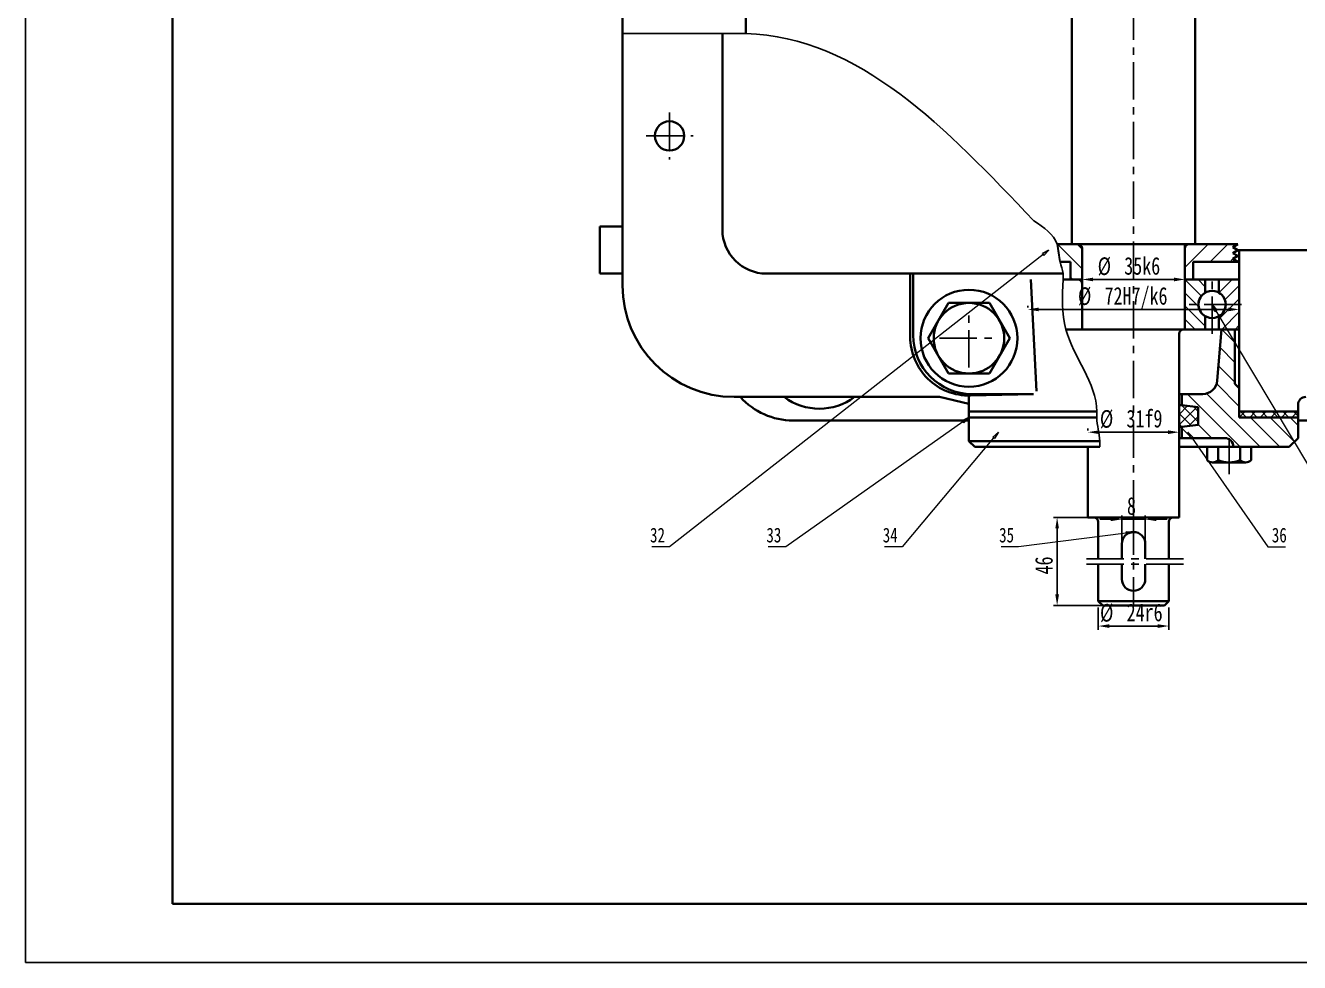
# Paper-space layout 'SW_Model_1' of a CAD drawing. Header units: millimetres. Extents: x -15 to 826, y 0 to 594.
# Drawn here: x -15 to 201.8, y 0 to 159.5 of the extents above; entities that cross this region are included whole.
import ezdxf

# ---------------------------------------------------------------- set-up
doc = ezdxf.new("R2010")
doc.units = ezdxf.units.MM
doc.linetypes.add('CENTER', pattern=[10.16, 6.35, -1.27, 1.27, -1.27])
for name, color, linetype in [('中心线', 1, 'CENTER'), ('剖面线', 5, 'Continuous'), ('尺寸', 179, 'Continuous'), ('文字', 179, 'Continuous'), ('标注', 179, 'Continuous'), ('细实线', 179, 'Continuous')]:
    doc.layers.add(name, color=color, linetype=linetype)
doc.layers.add('粗实线', color=179, linetype='Continuous', lineweight=35)
doc.styles.add('SLDTEXTSTYLE6', font='TXT', dxfattribs={"width": 0.75})
doc.dimstyles.new('SLDDIMSTYLE0', dxfattribs={"dimtxt": 3, "dimasz": 4.08, "dimexe": 0, "dimexo": 0.0625, "dimgap": 0.75, "dimtad": 2, "dimdec": 0, "dimlfac": 2, "dimrnd": 1e-09, "dimzin": 12, "dimdsep": 46, "dimtxsty": 'SLDTEXTSTYLE6', "dimblk1": 'NONE', "dimblk2": 'NONE', "dimsah": 1, "dimcen": 0.09, "dimadec": 0, "dimazin": 3, "dimtfac": 1, "dimtdec": 3, "dimtofl": 0, "dimtmove": 0, "dimatfit": 3, "dimldrblk": 'NONE', "dimfxl": 0, "dimfrac": 2, "dimtolj": 1, "dimtzin": 12, "dimarcsym": 0})

# ---------------------------------------------------------------- blocks, each defined once
blk = doc.blocks.new('_D_14')
at = {"layer": '尺寸'}
for p, q in [((167.57, 60.46), (167.57, 56.65)), ((179.57, 60.46), (179.57, 56.65)), ((177.7, 57.28), (169.45, 57.28))]:
    blk.add_line(p, q, dxfattribs=at)
for points in [[(169.45, 57.59), (169.45, 56.96), (167.57, 57.28)], [(177.7, 57.59), (177.7, 56.96), (179.57, 57.28)]]:
    blk.add_solid(points, dxfattribs=at)
at = {"layer": '尺寸', "char_height": 3, "attachment_point": 1, "style": 'SLDTEXTSTYLE6'}
for s, insert in [('%%c', (167.87, 61.04)), ('24r6', (172.4, 61.09))]:
    blk.add_mtext(s, dxfattribs=dict(at, insert=insert))
blk = doc.blocks.new('_None')
blk = doc.blocks.new('_D_15')
at = {"layer": '尺寸'}
for p, q in [((173.26, 75.78), (159.95, 75.78)), ((160.57, 73.9), (160.57, 62.65)), ((173.26, 60.78), (159.95, 60.78))]:
    blk.add_line(p, q, dxfattribs=at)
for points in [[(160.26, 73.9), (160.88, 73.9), (160.57, 75.78)], [(160.26, 62.65), (160.88, 62.65), (160.57, 60.78)]]:
    blk.add_solid(points, dxfattribs=at)
at = {"layer": '尺寸', "insert": (156.81, 66.06), "char_height": 3, "attachment_point": 1, "rotation": 90, "style": 'SLDTEXTSTYLE6'}
blk.add_mtext('46', dxfattribs=at)
blk = doc.blocks.new('_D_16')
at = {"layer": '尺寸'}
for p, q in [((171.57, 71.09), (171.57, 76.08)), ((175.57, 71.09), (175.57, 76.08)), ((169.7, 75.45), (167.82, 75.45)), ((175.57, 75.45), (171.57, 75.45)), ((177.45, 75.45), (179.32, 75.45))]:
    blk.add_line(p, q, dxfattribs=at)
for points in [[(169.7, 75.77), (169.7, 75.14), (171.57, 75.45)], [(177.45, 75.77), (177.45, 75.14), (175.57, 75.45)]]:
    blk.add_solid(points, dxfattribs=at)
at = {"layer": '尺寸', "insert": (172.46, 79.22), "char_height": 3, "attachment_point": 1, "style": 'SLDTEXTSTYLE6'}
blk.add_mtext('8', dxfattribs=at)
blk = doc.blocks.new('_D_20')
at = {"layer": '尺寸'}
for p, q in [((155.57, 111.49), (155.57, 111.8)), ((157.45, 111.18), (189.7, 111.18)), ((191.57, 111.49), (191.57, 111.8))]:
    blk.add_line(p, q, dxfattribs=at)
for points in [[(157.45, 111.49), (157.45, 110.86), (155.57, 111.18)], [(189.7, 111.49), (189.7, 110.86), (191.57, 111.18)]]:
    blk.add_solid(points, dxfattribs=at)
at = {"layer": '尺寸', "char_height": 3, "attachment_point": 1, "style": 'SLDTEXTSTYLE6'}
for s, insert in [('%%c', (164.12, 114.94)), ('72H7/k6', (168.64, 114.99))]:
    blk.add_mtext(s, dxfattribs=dict(at, insert=insert))
blk = doc.blocks.new('_D_21')
at = {"layer": '尺寸'}
for p, q in [((164.82, 116.59), (164.82, 116.9)), ((166.7, 116.28), (180.45, 116.28)), ((182.32, 116.59), (182.32, 116.9))]:
    blk.add_line(p, q, dxfattribs=at)
for points in [[(166.7, 116.59), (166.7, 115.96), (164.82, 116.28)], [(180.45, 116.59), (180.45, 115.96), (182.32, 116.28)]]:
    blk.add_solid(points, dxfattribs=at)
at = {"layer": '尺寸', "char_height": 3, "attachment_point": 1, "style": 'SLDTEXTSTYLE6'}
for s, insert in [('%%c', (167.47, 120.04)), ('35k6', (171.99, 120.09))]:
    blk.add_mtext(s, dxfattribs=dict(at, insert=insert))
blk = doc.blocks.new('_D_32')
at = {"layer": '尺寸'}
for p, q in [((165.82, 90.59), (165.82, 90.9)), ((167.7, 90.28), (179.45, 90.28)), ((181.32, 90.59), (181.32, 90.9))]:
    blk.add_line(p, q, dxfattribs=at)
for points in [[(167.7, 90.59), (167.7, 89.96), (165.82, 90.28)], [(179.45, 90.59), (179.45, 89.96), (181.32, 90.28)]]:
    blk.add_solid(points, dxfattribs=at)
at = {"layer": '尺寸', "char_height": 3, "attachment_point": 1, "style": 'SLDTEXTSTYLE6'}
for s, insert in [('%%c', (167.85, 94.04)), ('31f9', (172.37, 94.09))]:
    blk.add_mtext(s, dxfattribs=dict(at, insert=insert))

psp = doc.layouts.new('SW_Model_1')

# ---------------------------------------------------------------- hatches: boundary and pattern name
at = {"layer": '剖面线'}
h = psp.add_hatch(dxfattribs=at)
h.set_pattern_fill('ANSI31', color=256, scale=0.75, angle=90, style=0)
edge = h.paths.add_edge_path(flags=0)
edge.add_arc((164.07058, 121.5255), 0.75, 0, 90)
edge.add_line((164.07058, 122.2755), (160.57058, 122.2755))
edge.add_spline(control_points=[(160.57058, 122.2755), (160.73725, 121.2755), (160.90392, 120.2755), (161.07058, 119.2755)], knot_values=[0, 0, 0, 0, 6.08276253, 6.08276253, 6.08276253, 6.08276253], weights=[1, 1, 1, 1], degree=3, periodic=0)
edge.add_line((161.07058, 119.2755), (162.82058, 119.2755))
edge.add_line((162.82058, 119.2755), (162.82058, 116.2755))
edge.add_line((162.82058, 116.2755), (164.82058, 116.2755))
edge.add_line((164.82058, 116.2755), (164.82058, 121.5255))
h = psp.add_hatch(dxfattribs=at)
h.set_pattern_fill('ANSI31', color=256, scale=0.75, style=0)
h.paths.add_polyline_path([(182.32058, 116.2755), (182.32058, 122.2755), (185.15392, 122.2755), (191.32058, 122.2755), (190.45558, 121.7755), (191.32058, 121.2755), (190.45558, 120.7755), (191.32058, 120.2755), (190.45558, 119.7755), (191.32058, 119.2755), (183.73725, 119.2755), (183.73725, 116.2755)], flags=0)
h = psp.add_hatch(dxfattribs=at)
h.set_pattern_fill('ANSI31', color=256, scale=0.5, angle=90, style=0)
edge = h.paths.add_edge_path(flags=0)
edge.add_line((182.32058, 116.2755), (182.32058, 112.0255))
edge.add_line((182.32058, 112.0255), (182.32058, 107.7755))
edge.add_line((182.32058, 107.7755), (185.78933, 107.7755))
edge.add_line((185.78933, 107.7755), (185.78933, 110.02282))
edge.add_arc((186.94558, 112.0255), 2.3125, 120, 240, ccw=False)
edge.add_line((185.78933, 114.02818), (185.78933, 116.2755))
edge.add_line((185.78933, 116.2755), (182.32058, 116.2755))
h = psp.add_hatch(dxfattribs=at)
h.set_pattern_fill('ANSI31', color=256, scale=0.5, style=0)
edge = h.paths.add_edge_path(flags=0)
edge.add_line((191.57058, 107.7755), (191.57058, 112.0255))
edge.add_line((191.57058, 112.0255), (191.57058, 116.2755))
edge.add_line((191.57058, 116.2755), (188.10183, 116.2755))
edge.add_line((188.10183, 116.2755), (188.10183, 114.02818))
edge.add_arc((186.94558, 112.0255), 2.3125, -60, 60, ccw=False)
edge.add_line((188.10183, 110.02282), (188.10183, 107.7755))
edge.add_line((188.10183, 107.7755), (191.57058, 107.7755))
h = psp.add_hatch(dxfattribs=at)
h.set_pattern_fill('ANSI31', color=256, scale=0.75, angle=90, style=0)
edge = h.paths.add_edge_path(flags=0)
edge.add_arc((185.34039, 99.2755), 2.5, 270, 355.1501561)
edge.add_line((187.83144, 99.06414), (188.57058, 107.7755))
edge.add_line((188.57058, 107.7755), (190.82058, 107.7755))
edge.add_line((190.82058, 107.7755), (190.82058, 98.5255))
edge.add_line((190.82058, 98.5255), (191.57058, 97.7755))
edge.add_line((191.57058, 97.7755), (191.57058, 93.7755))
edge.add_line((191.57058, 93.7755), (191.57058, 92.7755))
edge.add_line((191.57058, 92.7755), (194.32058, 92.7755))
edge.add_line((194.32058, 92.7755), (198.82058, 92.7755))
edge.add_line((198.82058, 92.7755), (201.57058, 92.7755))
edge.add_line((201.57058, 92.7755), (201.57058, 89.2755))
edge.add_line((201.57058, 89.2755), (200.07058, 87.7755))
edge.add_line((200.07058, 87.7755), (198.82058, 87.7755))
edge.add_line((198.82058, 87.7755), (194.32058, 87.7755))
edge.add_line((194.32058, 87.7755), (190.57058, 87.7755))
edge.add_arc((189.07058, 87.7755), 1.5, 0, 90)
edge.add_line((189.07058, 89.2755), (181.82058, 89.2755))
edge.add_line((181.82058, 89.2755), (181.82058, 91.18784))
edge.add_line((181.82058, 91.18784), (184.57058, 91.5255))
edge.add_line((184.57058, 91.5255), (184.57058, 94.5255))
edge.add_line((184.57058, 94.5255), (181.82058, 94.86316))
edge.add_line((181.82058, 94.86316), (181.82058, 96.7755))
edge.add_line((181.82058, 96.7755), (185.34039, 96.7755))
h = psp.add_hatch(dxfattribs=at)
h.set_pattern_fill('ANSI37', color=256, scale=0.4, style=0)
h.paths.add_polyline_path([(181.32058, 94.86316), (181.32058, 93.0255), (181.32058, 91.18784), (181.82058, 91.18784), (184.57058, 91.5255), (184.57058, 94.5255), (181.82058, 94.86316)], flags=0)
h = psp.add_hatch(dxfattribs=at)
h.set_pattern_fill('ANSI37', color=256, scale=0.4, style=0)
h.paths.add_polyline_path([(191.57058, 92.7755), (201.57058, 92.7755), (201.57058, 93.7755), (191.57058, 93.7755)], flags=0)
at = {"layer": '标注'}
h = psp.add_hatch(dxfattribs=at)
h.set_pattern_fill('ANSI31', color=256, scale=0.5, style=0)
h.paths.add_polyline_path([(158.31436, 120.34127), (158.05765, 120.66946), (159.17058, 121.2755)], flags=0)
h = psp.add_hatch(dxfattribs=at)
h.set_pattern_fill('ANSI31', color=256, scale=0.5, style=0)
h.paths.add_polyline_path([(187.76471, 111.05858), (187.40684, 110.84518), (186.94558, 112.0255)], flags=0)
h = psp.add_hatch(dxfattribs=at)
h.set_pattern_fill('ANSI31', color=256, scale=0.5, style=0)
h.paths.add_polyline_path([(145.57058, 92.7755), (144.66962, 91.88434), (144.4293, 92.22471)], flags=0)
h = psp.add_hatch(dxfattribs=at)
h.set_pattern_fill('ANSI31', color=256, scale=0.5, style=0)
h.paths.add_polyline_path([(149.92691, 89.1839), (149.60767, 89.45167), (150.57058, 90.2755)], flags=0)
h = psp.add_hatch(dxfattribs=at)
h.set_pattern_fill('ANSI31', color=256, scale=0.5, style=0)
h.paths.add_polyline_path([(183.70687, 89.36974), (183.36521, 89.13126), (182.82058, 90.2755)], flags=0)
h = psp.add_hatch(dxfattribs=at)
h.set_pattern_fill('ANSI31', color=256, scale=0.5, style=0)
h.paths.add_polyline_path([(172.3571, 72.91032), (172.30426, 73.32362), (173.57058, 73.2755)], flags=0)

# ---------------------------------------------------------------- linework, layer by layer
at = {"layer": '中心线'}
for p, q in [((173.57058, 75.7755), (173.57058, 228.5255)), ((94.60883, 144.713), (94.60883, 136.713)), ((90.60883, 140.713), (98.60883, 140.713)), ((186.94558, 107.0255), (186.94558, 117.0255)), ((145.57058, 101.2755), (145.57058, 111.2755)), ((191.94558, 112.0255), (181.94558, 112.0255)), ((140.57058, 106.2755), (150.57058, 106.2755)), ((189.83404, 83.1255), (189.83404, 89.2755)), ((173.57058, 75.7755), (173.57058, 60.7755)), ((182.07058, 68.74328), (165.07058, 68.74328)), ((182.07058, 67.80772), (165.07058, 67.80772))]:
    psp.add_line(p, q, dxfattribs=at)
at = {"layer": '剖面线'}
for p, q in [((164.07058, 122.2755), (160.57058, 122.2755)), ((164.82058, 116.2755), (164.82058, 121.5255)), ((182.32058, 122.2755), (185.15392, 122.2755)), ((182.32058, 116.2755), (182.32058, 122.2755)), ((185.15392, 122.2755), (191.32058, 122.2755)), ((191.32058, 122.2755), (190.45558, 121.7755)), ((190.45558, 121.7755), (191.32058, 121.2755)), ((161.07058, 119.2755), (162.82058, 119.2755)), ((162.82058, 119.2755), (162.82058, 116.2755)), ((191.32058, 119.2755), (183.73725, 119.2755)), ((183.73725, 119.2755), (183.73725, 116.2755)), ((191.32058, 121.2755), (190.45558, 120.7755)), ((190.45558, 120.7755), (191.32058, 120.2755)), ((191.32058, 120.2755), (190.45558, 119.7755)), ((190.45558, 119.7755), (191.32058, 119.2755)), ((162.82058, 116.2755), (164.82058, 116.2755)), ((183.73725, 116.2755), (182.32058, 116.2755)), ((185.78933, 116.2755), (182.32058, 116.2755)), ((182.32058, 116.2755), (182.32058, 112.0255)), ((185.78933, 114.02818), (185.78933, 116.2755)), ((191.57058, 116.2755), (188.10183, 116.2755)), ((188.10183, 116.2755), (188.10183, 114.02818)), ((191.57058, 112.0255), (191.57058, 116.2755)), ((182.32058, 112.0255), (182.32058, 107.7755)), ((191.57058, 107.7755), (191.57058, 112.0255)), ((185.78933, 107.7755), (185.78933, 110.02282)), ((188.10183, 110.02282), (188.10183, 107.7755)), ((182.32058, 107.7755), (185.78933, 107.7755)), ((187.83144, 99.06414), (188.57058, 107.7755)), ((188.10183, 107.7755), (191.57058, 107.7755)), ((188.57058, 107.7755), (190.82058, 107.7755)), ((190.82058, 107.7755), (190.82058, 98.5255)), ((190.82058, 98.5255), (191.57058, 97.7755)), ((191.57058, 97.7755), (191.57058, 93.7755)), ((181.82058, 94.86316), (181.82058, 96.7755)), ((181.82058, 96.7755), (185.34039, 96.7755)), ((181.82058, 94.86316), (181.32058, 94.86316)), ((181.32058, 94.86316), (181.32058, 93.0255)), ((184.57058, 94.5255), (181.82058, 94.86316)), ((184.57058, 94.5255), (181.82058, 94.86316)), ((184.57058, 91.5255), (184.57058, 94.5255)), ((184.57058, 91.5255), (184.57058, 94.5255)), ((191.57058, 93.7755), (191.57058, 92.7755)), ((201.57058, 93.7755), (191.57058, 93.7755)), ((191.57058, 93.7755), (191.57058, 92.7755)), ((201.57058, 92.7755), (201.57058, 93.7755)), ((181.32058, 93.0255), (181.32058, 91.18784)), ((181.32058, 91.18784), (181.82058, 91.18784)), ((181.82058, 91.18784), (184.57058, 91.5255)), ((181.82058, 91.18784), (184.57058, 91.5255)), ((181.82058, 89.2755), (181.82058, 91.18784)), ((191.57058, 92.7755), (194.32058, 92.7755)), ((191.57058, 92.7755), (201.57058, 92.7755)), ((194.32058, 92.7755), (198.82058, 92.7755)), ((198.82058, 92.7755), (201.57058, 92.7755)), ((201.57058, 92.7755), (201.57058, 89.2755)), ((189.07058, 89.2755), (181.82058, 89.2755)), ((201.57058, 89.2755), (200.07058, 87.7755)), ((194.32058, 87.7755), (190.57058, 87.7755)), ((198.82058, 87.7755), (194.32058, 87.7755)), ((200.07058, 87.7755), (198.82058, 87.7755))]:
    psp.add_line(p, q, dxfattribs=at)
for centre, radius, start, end in [((164.07058, 121.5255), 0.75, 0, 90), ((186.94558, 112.0255), 2.3125, 120, 240), ((186.94558, 112.0255), 2.3125, 300, 60), ((185.34039, 99.2755), 2.5, 270, 355.1501561), ((189.07058, 87.7755), 1.5, 0, 90)]:
    psp.add_arc(centre, radius, start, end, dxfattribs=at)
psp.add_open_spline([(160.57058, 122.2755), (160.73725, 121.2755), (160.90392, 120.2755), (161.07058, 119.2755)], degree=3, dxfattribs=at)
at = {"layer": '文字'}
for p, q in [((-15, 594), (-15, 0)), ((-15, 0), (826, 0))]:
    psp.add_line(p, q, dxfattribs=at)
at = {"layer": '标注', "linetype": 'Continuous', "lineweight": 18}
for p, q in [((158.18601, 120.50537), (94.60883, 70.7755)), ((187.58578, 110.95188), (211.54281, 70.7755)), ((144.54946, 92.05452), (114.41177, 70.7755)), ((149.76729, 89.31779), (134.21471, 70.7755)), ((183.53604, 89.2505), (196.43169, 70.7755)), ((172.33068, 73.11697), (154.01765, 70.7755)), ((94.60883, 70.7755), (91.60883, 70.7755)), ((114.41177, 70.7755), (111.41177, 70.7755)), ((134.21471, 70.7755), (131.21471, 70.7755)), ((154.01765, 70.7755), (151.01765, 70.7755)), ((196.43169, 70.7755), (199.43169, 70.7755))]:
    psp.add_line(p, q, dxfattribs=at)
at = {"layer": '标注'}
for p, q in [((158.05765, 120.66946), (159.17058, 121.2755)), ((158.31436, 120.34127), (158.05765, 120.66946)), ((159.17058, 121.2755), (158.31436, 120.34127)), ((187.40684, 110.84518), (186.94558, 112.0255)), ((186.94558, 112.0255), (187.76471, 111.05858)), ((187.76471, 111.05858), (187.40684, 110.84518)), ((144.4293, 92.22471), (145.57058, 92.7755)), ((144.66962, 91.88434), (144.4293, 92.22471)), ((145.57058, 92.7755), (144.66962, 91.88434)), ((149.60767, 89.45167), (150.57058, 90.2755)), ((149.92691, 89.1839), (149.60767, 89.45167)), ((150.57058, 90.2755), (149.92691, 89.1839)), ((183.36521, 89.13126), (182.82058, 90.2755)), ((182.82058, 90.2755), (183.70687, 89.36974)), ((183.70687, 89.36974), (183.36521, 89.13126)), ((172.30426, 73.32362), (173.57058, 73.2755)), ((172.3571, 72.91032), (172.30426, 73.32362)), ((173.57058, 73.2755), (172.3571, 72.91032))]:
    psp.add_line(p, q, dxfattribs=at)
at = {"layer": '粗实线'}
for p, q in [((10, 584), (10, 10)), ((86.60883, 221.0255), (86.60883, 158.1505)), ((107.60883, 212.0255), (107.60883, 158.1505)), ((163.07058, 179.2755), (163.07058, 122.2755)), ((184.07058, 179.2755), (184.07058, 122.2755)), ((86.60883, 115.2755), (86.60883, 158.1505)), ((103.60883, 124.7755), (103.60883, 158.1505)), ((82.75467, 117.2755), (82.75467, 125.2755)), ((82.75467, 125.2755), (86.60883, 125.2755)), ((164.07058, 122.2755), (160.57058, 122.2755)), ((164.07058, 122.2755), (163.07058, 122.2755)), ((184.07058, 122.2755), (163.07058, 122.2755)), ((164.82058, 121.5255), (164.82058, 116.2755)), ((164.82058, 121.5255), (164.82058, 107.7755)), ((182.32058, 122.2755), (185.15392, 122.2755)), ((182.32058, 116.2755), (182.32058, 122.2755)), ((182.32058, 121.5255), (182.32058, 107.7755)), ((183.07058, 122.2755), (184.07058, 122.2755)), ((185.15392, 122.2755), (191.32058, 122.2755)), ((191.32058, 122.2755), (190.45558, 121.7755)), ((190.45558, 121.7755), (191.32058, 121.2755)), ((162.82058, 119.2755), (161.07058, 119.2755)), ((162.82058, 116.2755), (162.82058, 119.2755)), ((191.32058, 119.2755), (183.73725, 119.2755)), ((183.73725, 119.2755), (183.73725, 116.2755)), ((191.32058, 121.2755), (190.45558, 120.7755)), ((190.45558, 120.7755), (191.32058, 120.2755)), ((191.32058, 120.2755), (190.45558, 119.7755)), ((190.45558, 119.7755), (191.32058, 119.2755)), ((191.32058, 121.2755), (191.57058, 121.2755)), ((191.57058, 121.2755), (191.57058, 93.7755)), ((223.57058, 121.2755), (191.57058, 121.2755)), ((86.60883, 117.2755), (82.75467, 117.2755)), ((111.10883, 117.2755), (161.57058, 117.2755)), ((135.57058, 106.51643), (135.57058, 117.2755)), ((136.07058, 106.7755), (136.07058, 117.2755)), ((157.07058, 97.2755), (156.07058, 116.2755)), ((164.07058, 116.2755), (161.57058, 116.2755)), ((164.82058, 116.2755), (162.82058, 116.2755)), ((164.82058, 115.5255), (164.82058, 107.7755)), ((183.73725, 116.2755), (182.32058, 116.2755)), ((185.78933, 116.2755), (182.32058, 116.2755)), ((182.32058, 116.2755), (182.32058, 112.0255)), ((185.78933, 114.02818), (185.78933, 116.2755)), ((185.78933, 116.2755), (188.10183, 116.2755)), ((191.57058, 116.2755), (188.10183, 116.2755)), ((188.10183, 116.2755), (188.10183, 114.02818)), ((191.57058, 112.0255), (191.57058, 116.2755)), ((138.64238, 106.2755), (142.10648, 112.2755)), ((142.10648, 112.2755), (149.03468, 112.2755)), ((149.03468, 112.2755), (152.49879, 106.2755)), ((182.32058, 112.0255), (182.32058, 107.7755)), ((191.57058, 107.7755), (191.57058, 112.0255)), ((185.78933, 107.7755), (185.78933, 110.02282)), ((188.10183, 110.02282), (188.10183, 107.7755)), ((142.10648, 100.2755), (138.64238, 106.2755)), ((152.49879, 106.2755), (149.03468, 100.2755)), ((164.82058, 107.7755), (162.07058, 107.7755)), ((182.32058, 107.7755), (164.82058, 107.7755)), ((173.57058, 107.7755), (191.57058, 107.7755)), ((181.32058, 107.0255), (181.32058, 75.7755)), ((182.07058, 107.7755), (182.32058, 107.7755)), ((182.32058, 107.7755), (185.78933, 107.7755)), ((185.78933, 107.7755), (188.10183, 107.7755)), ((187.83144, 99.06414), (188.57058, 107.7755)), ((188.10183, 107.7755), (191.57058, 107.7755)), ((188.57058, 107.7755), (190.82058, 107.7755)), ((190.82058, 107.7755), (190.82058, 98.5255)), ((149.03468, 100.2755), (142.10648, 100.2755)), ((190.82058, 98.5255), (191.57058, 97.7755)), ((191.57058, 97.7755), (191.57058, 93.7755)), ((105.60883, 96.2755), (140.57058, 96.2755)), ((140.57058, 96.2755), (145.57058, 95.09516)), ((145.57058, 96.5255), (145.57058, 93.7755)), ((145.80861, 96.51926), (156.57058, 96.7755)), ((146.07058, 96.7755), (156.57058, 96.7755)), ((181.82058, 96.7755), (181.32058, 96.7755)), ((185.34039, 96.7755), (181.82058, 96.7755)), ((181.82058, 94.86316), (181.82058, 96.7755)), ((145.57058, 93.7755), (167.32058, 93.7755)), ((145.57058, 93.7755), (145.57058, 88.7755)), ((181.82058, 94.86316), (181.32058, 94.86316)), ((181.32058, 94.86316), (181.32058, 93.0255)), ((184.57058, 94.5255), (181.82058, 94.86316)), ((184.57058, 94.5255), (181.82058, 94.86316)), ((184.57058, 91.5255), (184.57058, 94.5255)), ((184.57058, 91.5255), (184.57058, 94.5255)), ((191.57058, 93.7755), (191.57058, 92.7755)), ((201.57058, 93.7755), (191.57058, 93.7755)), ((191.57058, 93.7755), (191.57058, 92.7755)), ((191.57058, 93.7755), (201.57058, 93.7755)), ((201.57058, 94.95025), (201.57058, 93.7755)), ((201.57058, 92.7755), (201.57058, 93.7755)), ((145.57058, 92.2755), (115.60883, 92.2755)), ((145.57058, 92.7755), (167.32058, 92.7755)), ((181.32058, 93.0255), (181.32058, 91.18784)), ((181.32058, 91.18784), (181.82058, 91.18784)), ((181.82058, 91.18784), (184.57058, 91.5255)), ((181.82058, 91.18784), (184.57058, 91.5255)), ((181.82058, 89.2755), (181.82058, 91.18784)), ((191.57058, 92.7755), (194.32058, 92.7755)), ((191.57058, 92.7755), (201.57058, 92.7755)), ((194.32058, 92.7755), (198.82058, 92.7755)), ((198.82058, 92.7755), (201.57058, 92.7755)), ((201.57058, 92.7755), (201.57058, 89.2755)), ((201.57058, 92.2755), (213.57058, 92.2755)), ((181.82058, 89.2755), (181.32058, 89.2755)), ((189.07058, 89.2755), (181.82058, 89.2755)), ((201.57058, 89.2755), (200.07058, 87.7755)), ((145.57058, 88.7755), (146.57058, 87.7755)), ((145.57058, 88.7755), (167.82058, 88.7755)), ((146.57058, 87.7755), (167.82058, 87.7755)), ((165.82058, 75.7755), (165.82058, 87.7755)), ((190.57058, 87.7755), (181.32058, 87.7755)), ((189.83404, 87.7755), (186.08126, 87.7755)), ((186.08126, 87.7755), (186.08126, 85.51411)), ((187.95765, 87.7755), (187.95765, 85.51411)), ((189.83404, 87.7755), (193.58682, 87.7755)), ((194.32058, 87.7755), (190.57058, 87.7755)), ((191.71043, 87.7755), (191.71043, 85.51411)), ((193.58682, 87.7755), (193.58682, 85.51411)), ((198.82058, 87.7755), (194.32058, 87.7755)), ((200.07058, 87.7755), (198.82058, 87.7755)), ((187.01946, 85.1255), (192.64862, 85.1255)), ((181.32058, 75.7755), (165.82058, 75.7755)), ((167.57058, 68.74328), (167.57058, 75.0255)), ((179.57058, 75.0255), (179.57058, 68.74328)), ((171.57058, 68.74328), (171.57058, 71.2755)), ((175.57058, 68.74328), (175.57058, 71.2755)), ((167.57058, 61.5255), (167.57058, 67.80772)), ((171.57058, 67.80772), (171.57058, 65.2755)), ((175.57058, 67.80772), (175.57058, 65.2755)), ((179.57058, 67.80772), (179.57058, 61.5255)), ((168.32058, 60.7755), (167.57058, 61.5255)), ((179.57058, 61.5255), (167.57058, 61.5255)), ((178.82058, 60.7755), (168.32058, 60.7755)), ((179.57058, 61.5255), (178.82058, 60.7755)), ((10, 10), (816, 10))]:
    psp.add_line(p, q, dxfattribs=at)
for centre, radius in [((94.60883, 140.713), 2.5), ((145.57058, 106.2755), 8.25), ((186.94558, 112.0255), 2.3125), ((145.57058, 106.2755), 6)]:
    psp.add_circle(centre, radius, dxfattribs=at)
for centre, radius, start, end in [((111.10883, 124.7755), 7.5, 180, 270), ((164.07058, 121.5255), 0.75, 0, 90), ((164.07058, 121.5255), 0.75, 0, 90), ((183.07058, 121.5255), 0.75, 90, 180), ((105.60883, 115.2755), 19, 180, 270), ((164.07058, 115.5255), 0.75, 0, 90), ((186.94558, 112.0255), 2.3125, 120, 240), ((186.94558, 112.0255), 2.3125, 300, 60), ((145.57058, 106.51643), 10, 180, 271.3639275), ((146.07058, 106.7755), 10, 180, 270), ((182.07058, 107.0255), 0.75, 90, 180), ((185.34039, 99.2755), 2.5, 270, 355.1501561), ((115.60883, 104.2755), 12, 221.8103149, 270), ((120.10883, 104.2755), 10, 233.1301024, 306.8698976), ((202.89584, 94.95025), 1.32525, 90, 180), ((189.07058, 87.7755), 1.5, 0, 90), ((187.01946, 86.45231), 1.32681, 225, 315), ((189.83404, 89.84981), 4.72431, 246.598161, 293.401839), ((192.64862, 86.45231), 1.32681, 225, 315), ((166.82058, 75.0255), 0.75, 0, 90), ((180.32058, 75.0255), 0.75, 90, 180), ((173.57058, 71.2755), 2, 0, 180), ((173.57058, 65.2755), 2, 180, 0)]:
    psp.add_arc(centre, radius, start, end, dxfattribs=at)
at = {"layer": '细实线'}
for points, knots in [([(86.60883, 158.1505), (91.44427, 158.1576), (97.11341, 158.16592), (104.10573, 158.14005), (125.9007, 158.64128), (141.75265, 141.92288), (156.58908, 126.2755)], [0, 0, 0, 0, 29, 34, 42, 158.877380447, 158.877380447, 158.877380447, 158.877380447]), ([(156.58908, 126.2755), (158.2997, 125.12735), (160.93216, 123.36046), (160.81857, 119.54629), (161.63741, 117.6394), (161.44557, 113.75374), (161.15167, 105.40018), (167.5226, 98.45194), (167.25782, 91.75856), (167.86356, 89.78875), (167.82771, 88.10931), (167.82058, 87.7755)], [0, 0, 0, 0, 11.287575869, 17.370338399, 21.493444025, 23.493444025, 40.522830391, 70.4268435, 72.4268435, 80.489101248, 82.489101248, 82.489101248, 82.489101248, 82.489101248])]:
    psp.add_open_spline(points, degree=3, knots=knots, dxfattribs=at)
psp.add_open_spline([(160.57058, 122.2755), (160.73725, 121.2755), (160.90392, 120.2755), (161.07058, 119.2755)], degree=3, dxfattribs=at)

# ---------------------------------------------------------------- texts
at = {"layer": '文字', "char_height": 2.5, "attachment_point": 2, "style": 'SLDTEXTSTYLE6'}
for s, insert in [('32', (92.55849, 74.01553)), ('33', (112.36142, 74.01553)), ('34', (132.16436, 74.01553)), ('35', (151.9673, 74.01553)), ('36', (198.38135, 74.01553))]:
    psp.add_mtext(s, dxfattribs=dict(at, insert=insert))

# ---------------------------------------------------------------- dimensions: what is measured, and where the dimension line sits
at = {"layer": '尺寸'}
for base, p1, p2, text, picture, middle in [((164.82058, 118.088), (182.32058, 116.2755), (164.82058, 116.2755), '%%c<>k6k6', '_D_21', (173.57058, 118.088)), ((155.57058, 112.988), (191.57058, 111.1755), (155.57058, 111.1755), '%%c72H7/k6H7/k6', '_D_20', (173.57058, 112.988)), ((165.82058, 92.088), (181.32058, 90.2755), (165.82058, 90.2755), '%%c<>f9f9', '_D_32', (173.57058, 92.088)), ((179.57058, 59.088), (167.57058, 60.7755), (179.57058, 60.7755), '%%c<>r6r6', '_D_14', (173.57058, 59.088))]:
    dim = psp.add_linear_dim(base=base, p1=p1, p2=p2, text=text, dimstyle='SLDDIMSTYLE0', dxfattribs=at)
    dim.commit()
    dim.dimension.update_dxf_attribs({"geometry": picture, "text_midpoint": middle, "dimtype": 160})
dim = psp.add_linear_dim(base=(175.57058, 77.2658), p1=(171.57058, 70.7755), p2=(175.57058, 70.7755), dimstyle='SLDDIMSTYLE0', dxfattribs=at)
dim.commit()
dim.dimension.update_dxf_attribs({"geometry": '_D_16', "text_midpoint": (173.57058, 77.2658), "dimtype": 160})
dim = psp.add_linear_dim(base=(158.75808, 75.7755), p1=(173.57058, 60.7755), p2=(173.57058, 75.7755), angle=90, dimstyle='SLDDIMSTYLE0', dxfattribs=at)
dim.commit()
dim.dimension.update_dxf_attribs({"geometry": '_D_15', "text_midpoint": (158.75808, 68.2755), "dimtype": 160})

doc.saveas('drawing.dxf')
